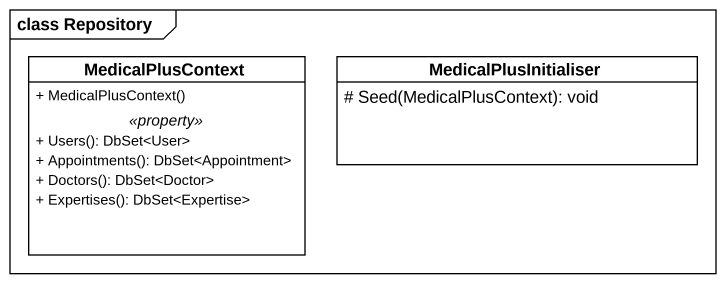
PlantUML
@startuml
mainframe class Repository
hide circle
hide empty members
skinparam classAttributeIconSize 0
class MedicalPlusContext {
  + MedicalPlusContext()
  .. <<property>> ..
  + Users(): DbSet<User>
  + Appointments(): DbSet<Appointment>
  + Doctors(): DbSet<Doctor>
  + Expertises(): DbSet<Expertise>
}
class MedicalPlusInitialiser {
  # Seed(MedicalPlusContext): void
}
@enduml
